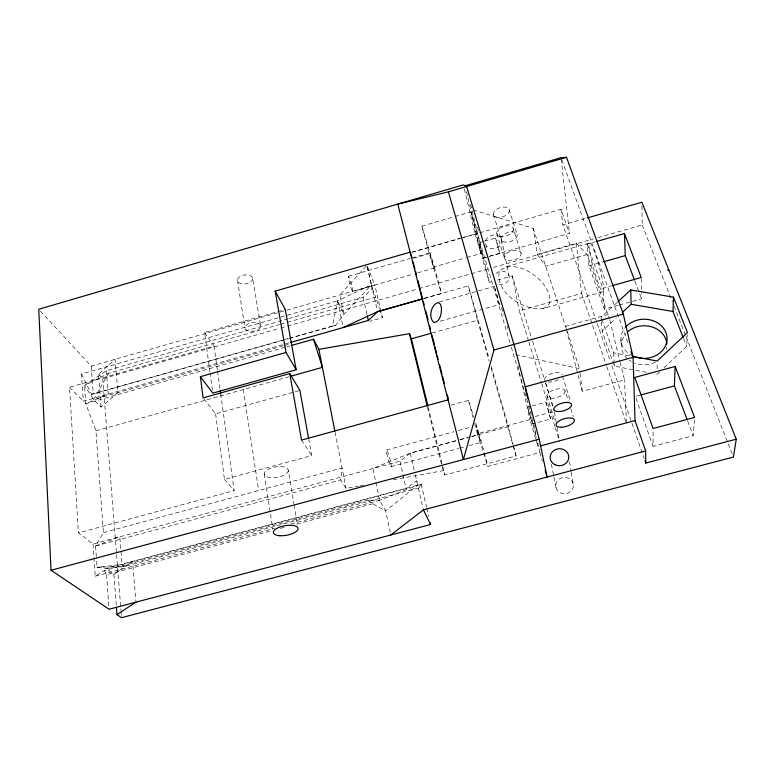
<?xml version="1.0" encoding="UTF-8"?>
<svg xmlns="http://www.w3.org/2000/svg" width="775" height="775" viewBox="0 0 775 775"><rect width="100%" height="100%" fill="white"/><g stroke="black" fill="none" stroke-linecap="round" stroke-linejoin="round"><path stroke-width="0.58" stroke-dasharray="3.88 2.91" d="M694.41 419.711L693.179 435.695L653.044 446.332L653.083 429.689M657.142 368.793L657.2 362.138M417.754 272.79L434.029 268.131L429.767 252.863L411.176 258.211M664.049 367.776L686.66 346.435L687.309 334.887M429.767 252.863L434.029 268.131M359.028 486.022L346.008 488.395L340.719 479.89L342.046 467.955L335.081 432.276M531.185 406.177L527.765 407.108L529.703 414.945L532.473 423.915L535.883 422.985M289.385 338.239L332.446 326.033L337.619 300.816L371.467 284.832L366.895 265.215M532.473 423.915L527.765 407.108M532.318 405.868L545.968 402.157L550.676 418.994L537.027 422.685M116.25 605.12L113.877 574.285L106.02 568.453L124.543 566.477L419.934 487.582L421.213 484.201L106.02 568.453L97.03 567.232L96.381 557.797M550.676 418.994L545.968 402.157M96.303 556.624L95.567 546.017L103.404 532.599L95.935 430.842L85.744 403.678L84.504 385.63L106.34 370.692L287.573 318.932M289.337 338.491L335.74 325.335L343.916 314.311L371.467 284.832L377.59 311.676M366.1 266.096L339.818 295.004L343.916 314.311L337.619 300.816L81.501 374.005L83.361 401.169L289.869 342.657M288.736 318.593L363.088 297.358L372.252 288.484L367.147 266.464M659.699 371.884L657.084 374.344L654.72 373.889M646.418 372.3L614.41 366.168L602.146 331.08L616.212 318.089M616.774 302.802L601.09 317.246L601.352 320.705M101.041 407.108L98.512 374.16L115.097 359.406L117.955 392.615L101.041 407.108L93.639 399.503L84.504 385.63L108.665 373.259L279.378 324.599M217.349 369.966L214.026 346.086L69.527 387.238L78.401 532.754L93.01 544.011L399.987 461.193L410.285 453.172L458.626 440.035M95.567 546.017L119.805 536.794L122.053 564.558L124.543 566.477L97.03 567.232L122.053 564.558L406.11 488.647L416.679 480.781L419.934 487.582M113.877 574.285L132.496 561.381L135.906 600.945M93.01 544.011L95.238 576.232L104.325 570.603L368.115 500.137L379.624 500.35L417.696 485.169L385.659 510.841L390.794 535.002M542.771 308.615L546.859 306.658L549.407 303.442C554.251 282.982 515.23 255.275 499.274 271.502C495.235 292.843 523.551 310.92 542.771 308.615L603.086 291.72M455.826 440.859L410.285 453.172L372.911 468.468L379.624 500.35L385.659 510.841L372.639 503.798L368.115 500.137M424.09 298.423L441.517 293.473L429.243 253.735L421.862 226.135L453.869 216.845M455.012 216.516L471.006 211.866L510.948 345.979M411.787 252.272L462.442 237.673M463.595 237.344L475.104 234.021L464.225 188.393M412.222 252.233L459.885 238.477M461.048 238.148L478.485 233.12M479.647 232.781L561.023 209.308L569.46 233.382L482.215 258.346L489.335 282.371L492.784 281.393M348.44 276.258L410.014 258.54M413.414 258.288L429.243 253.735M484.443 241.141L495.613 238.041L499.807 253.357L483.213 258.094L478.921 242.73L483.338 241.461M596.779 322.303L562.882 224.924L586.113 218.259M209.899 371.748L204.6 332.582L285.268 309.477M421.862 226.135L434.368 266.794L465.756 257.804M466.918 257.474L480.868 253.473L471.006 211.866M40.387 311.037L91.247 366.139L374.8 284.987L382.424 317.702L369.607 321.334M352.664 291.419A7.895 0.727 74 0 0 350.222 280.347A7.895 0.727 74 0 0 348.75 279.746A7.895 0.727 74 0 0 352.664 291.419L413.104 274.118M280.54 324.27L286.353 322.613M287.515 322.284L375.768 297.125L379.469 308.557M473.389 209.986L533.171 228.344L537.308 254.336L576.368 243.205L587.092 254.529L609.557 319.097M98.512 374.16L102.736 378.704L279.455 328.358M280.618 328.028L286.43 326.372M287.593 326.043L417.793 288.949M418.955 288.62L470.115 274.04M471.278 273.711L488.715 268.741M493.365 267.414L593.34 238.932M597.99 237.605L642.175 225.021L641.923 205.85M506.424 266.668L589.446 243.03M618.314 305.272L604.374 309.157L589.019 265.873L587.101 244.173L595.026 241.926M424.148 298.462L468.381 285.917L489.199 359.183M81.501 374.005L91.547 394.349L288.222 338.568M91.547 394.349L288.174 338.82M587.092 254.529L545.707 266.271L537.308 254.336M497.376 280.095L512.304 275.861L532.251 340.157M283.388 345.757L93.639 399.503L108.665 373.259L106.34 370.692L108.238 394.146L85.744 403.678L285.617 347.123M284.561 345.418L289.22 344.1M439.202 302.008L494.343 286.392L494.76 287.38M286.779 346.793L290.257 345.805M589.019 265.873L602.611 262.028M440.142 321.17L499.4 304.488L496.387 292.708M432.285 332.95L477.536 320.249L468.381 285.917M528.56 340.923L519.289 310.853L581.55 293.405L576.368 243.205M604.374 309.157L602.892 288.281L611.02 286.004M95.935 430.842L288.688 376.815M203.844 398.815L215.605 413.898L299.906 390.406M619.477 304.953L641.545 298.811L641.477 294.083M608.404 314.418L565.556 326.323L582.257 391.346L624.495 379.866L620.184 362.342M451.186 405.093L468.439 400.365L473.893 417.405M215.605 413.898L224.469 479.386L311.686 455.564L308.896 440.161M386.541 450.004L453.966 431.714M458.616 430.454L470.241 427.296M103.404 532.599L342.046 467.955L346.008 488.395M220.681 393.855L234.166 490.594L78.43 532.938M535.651 438.592L529.558 418.045L534.062 416.824M535.186 416.524L554.328 411.341L556.14 421.794M474.6 423.402L477.371 433.767L531.485 419.13M459.778 439.725L470.134 436.926M471.287 436.616L479.338 434.436L487.911 466.366L539.855 452.484L537.86 443.193M460.495 439.59L467.499 437.701M472.178 436.432L508.371 426.637L513.108 444.685M639.937 395.192L635.345 396.432L653.044 446.332M95.829 545.92L340.719 479.89M391.181 466.647L458.635 448.454M459.808 448.134L464.457 446.884M469.108 445.625L480.742 442.486L476.053 425.727L480.742 442.486M442.186 467.17L444.86 475.027L516.063 455.962L513.399 445.819M95.238 576.232L274.728 528.337M291.042 523.987L379.624 500.35M104.325 570.603L106.543 574.759L272.267 530.565M280.434 528.385L285.103 527.136M296.777 524.026L372.639 503.798M332.446 326.033L335.74 325.335M360.21 485.809L363.766 485.16M393.351 479.754L443.048 470.687M601.875 319.474L613.597 352.848L630.414 355.996M515.607 354.718L579.545 368.648L579.971 372.233M499.807 253.357L495.496 237.964M69.527 387.238L83.361 401.169M478.921 242.73L483.213 258.094M224.469 479.386L234.166 490.594M204.6 332.582L214.026 346.086M301.533 440.084L311.686 455.564M499.4 304.488L494.343 286.392M372.252 288.484L375.768 297.125M367.321 266.397L374.8 284.987M642.175 225.021L672.293 301.62M674.066 306.125L685.584 335.41M686.03 336.534L733.431 457.056M683.579 338.539L686.66 346.435M634.87 281.093L641.545 298.811M687.628 420.98L693.179 435.695M561.856 159.95L628.583 344.827M587.101 244.173L602.892 288.281M597.176 323.446L610.235 360.956M611.814 365.5L631.586 422.278M631.974 423.412L644.209 458.538M581.55 293.405L606.389 365.364M606.786 366.507L626.5 423.615L624.495 379.866M533.171 228.344L579.545 368.648M477.371 433.767L487.911 466.366M379.837 309.7L382.424 317.702M509.262 209.986A8.234 4.786 -18.7 0 1 498.18 217.475A8.234 4.786 -18.7 0 1 496.649 209.279A8.234 4.786 -18.7 0 1 509.262 209.986L517.177 234.699A8.351 4.689 -18.4 0 1 505.881 242.129A8.351 4.689 -18.4 0 1 504.418 234.079A8.351 4.689 -18.4 0 1 517.177 234.699M562.447 376.098L570.487 401.198M513.341 228.809A8.603 4.873 -18.4 0 1 501.735 236.511A8.603 4.873 -18.4 0 1 500.175 228.15A8.603 4.873 -18.4 0 1 513.341 228.809L521.11 253.163A8.719 4.776 -18.1 0 1 509.291 260.797A8.719 4.776 -18.1 0 1 507.799 252.602A8.719 4.776 -18.1 0 1 521.11 253.163M565.082 390.842A9.397 4.137 -16.6 0 1 552.478 398.263A9.397 4.137 -16.6 0 1 550.628 391.346A9.397 4.137 -16.6 0 1 565.082 390.842L568.298 400.917M570.797 408.745L573.297 416.582M475.705 423.082L479.338 434.436M493.472 214.559L501.154 239.301M545.774 383.141L553.214 407.117M532.599 341.3L545.067 381.484M545.426 382.637L553.97 410.188M496.843 233.566L504.37 257.939M547.063 396.18L555.016 421.929M528.908 342.085L541.386 382.569M541.735 383.722L554.919 426.512M555.278 427.674L559.55 441.547M495.206 288.736L495.758 290.548M477.41 226.93L478.446 230.388M501.551 307.636L503.624 314.553M507.073 326.081L507.761 328.387M470.58 204.271L489.335 282.371M511.287 347.142L530.914 413.036M475.104 234.021L480.868 253.473M535.99 439.735L538.015 446.584L536.503 439.551M539.855 452.484L542.5 461.435M491.185 366.168L508.371 426.637M477.536 320.249L489.141 361.131M491.108 368.067L512.779 444.395M513.108 445.557L516.063 455.962M434.368 266.794L441.517 293.473M468.439 400.365L473.06 417.647M609.838 320.259L619.893 361.169M428.129 406.923L444.86 475.027M427.548 407.456L441.905 466.007M466.463 191.638L482.215 258.346M421.213 484.201L426.55 507.179M426.822 508.332L428.691 516.373M410.285 453.113L414.286 470.425M415.313 474.862L423.131 508.7M486.448 247.583L485.663 244.115A8.293 6.781 -14.1 0 1 495.235 235.009A8.293 6.781 -14.1 0 1 500.253 245.375A8.293 6.781 -14.1 0 1 486.438 245.723M363.088 297.358L367.021 314.679M399.987 461.193L406.11 488.647M518 365.432L529.558 418.045M533.626 423.46L536.62 437.391M530.458 411.428L531.718 417.289M531.97 418.461L536.252 438.379M337.619 300.816L343.238 327.534M501.59 239.543L508.981 275.658M512.304 275.861L519.289 310.853M551.403 464.283L553.718 476.024M553.951 477.197L556.033 487.756M557.138 427.606L559.153 439.231M288.281 470.377A12.158 5.27 -9.7 0 1 270.485 477.623A12.158 5.27 -9.7 0 1 270.039 468.458A12.158 5.27 -9.7 0 1 288.281 470.377L293.861 503.643M294.064 504.825L297.455 525.024M252.718 278.457A7.692 4.466 -8.5 0 1 241.597 283.766A7.692 4.466 -8.5 0 1 240.957 276.036A7.692 4.466 -8.5 0 1 252.718 278.457L260.613 325.936A7.895 4.301 -8.8 0 1 249.162 331.206A7.895 4.301 -8.8 0 1 248.591 323.766A7.895 4.301 -8.8 0 1 260.613 325.936M569.557 461.726L571.117 471.413M571.272 472.372L573.355 485.373A8.825 8.138 -2.2 0 1 560.238 492.677A8.825 8.138 -2.2 0 1 560.015 478.582A8.825 8.138 -2.2 0 1 573.355 485.373M237.47 280.434L244.977 328.058M264.265 474.029L272.8 528.928M243.331 389.525L258.666 490.536M217.523 371.167L220.013 389.079M210.064 372.94L212.476 390.736M580.117 373.434L582.257 391.346M561.023 209.308L562.882 224.924M561.168 158.885L569.46 233.382M102.736 378.704L120.977 610.438M121.074 611.649L121.365 615.273M601.439 321.858L602.146 331.08M91.247 366.139L93.291 394.097M106.543 574.759L109.072 609.237M613.597 352.848L614.207 362.836M614.275 363.95L614.41 366.168M620.93 339.673L621.25 346.057M641.254 278.719L641.458 292.902M666.791 347.171A22.843 19.472 -1.4 0 1 666.403 349.205M655.311 362.138A22.843 19.472 -1.4 0 1 634.405 362.971M631.286 361.479A22.843 19.472 -1.4 0 1 629.358 360.249M627.624 358.873A22.843 19.472 -1.4 0 1 625.793 333.705M633.136 356.238A23.076 19.617 -1.7 0 1 624.824 328.067M495.971 273.449A7.876 6.578 -13.4 0 1 505.998 272.141A7.876 6.578 -13.4 0 1 508.439 280.24A7.876 6.578 -13.4 0 1 499.255 284.357M558.281 379.643A9.019 4.078 -16.8 0 1 547.751 381.852M544.709 379.711A9.019 4.078 -16.8 0 1 552.72 373.259A9.019 4.078 -16.8 0 1 562.078 374.955M591.974 262.773L590.618 256.835A25.304 3.052 74.6 0 1 591.044 244.193A25.304 3.052 74.6 0 1 600.741 272.18L602.127 278.322A25.304 3.052 74.6 0 1 601.574 290.441A25.304 3.052 74.6 0 1 591.974 262.773M386.764 453.133A8.661 0.872 74.9 0 0 390.939 466.608A8.661 0.872 74.9 0 0 388.876 455.264A8.661 0.872 74.9 0 0 386.764 453.133"/><path stroke-width="1.16" d="M683.133 337.416L672.981 311.492L673.456 297.145L630.724 289.966L617.646 301.998M687.202 419.847L674.395 385.882L675.151 366.449L634.812 377.435L653.092 428.498L694.584 417.434L675.151 366.449M587.276 217.92L641.874 202.256L736.25 439.183L733.431 457.056L121.549 617.685L116.977 614.614L116.424 607.493M448.405 191.851L493.966 349.971L463.402 459.556L397.778 204.106L448.405 191.851L566.506 157.315L623.303 314.069L633.088 357.304L635.016 420.583L645.643 450.953L645.788 463.072L736.25 439.183M290.528 342.502L368.328 320.453L377.59 311.676L422.985 298.792L377.609 311.608L343.238 327.534M622.364 312.403L631.15 304.284L630.724 289.966M390.794 535.002L423.402 509.873L645.643 450.953M116.977 614.614L136.003 602.146M286.004 352.48L200.357 376.669L212.796 393.109L296.157 369.723L286.004 352.48L275.154 291.129L410.12 252.166L411.922 257.542M596.159 241.597L624.466 233.546L641.235 277.537L612.182 285.675M291.419 345.476L313.507 339.227L318.893 349.341L334.848 431.094M603.744 261.708L625.27 255.624L624.466 233.546M318.893 349.341L409.462 333.686L411.399 338.82L431.123 333.279M308.683 438.979L299.906 390.406L289.743 373.569L203.108 397.866L200.357 376.669M667.595 270.136L668.786 269.807M291.012 376.166L322.419 367.369L313.507 339.227M493.966 349.971L623.303 314.069M448.066 399.871L301.533 440.084L289.743 373.569M641.09 394.882L674.395 385.882M51.014 570.255L539.177 439.212L513.961 344.42L466.647 186.513L463.392 184.886L38.75 309.254L51.014 570.255L109.072 609.237L430.6 524.51L430.212 522.922M540.359 445.954L635.016 420.583M566.506 157.315L561.032 157.683L465.077 185.787L466.647 186.513M631.15 304.284L672.981 311.492M632.739 356.432L657.219 361.024L687.444 332.582L673.456 297.145M275.154 291.129L285.268 309.477L296.157 369.723M423.402 509.873L430.6 524.51M625.27 255.624L634.454 279.988M631.044 351.627L633.088 357.304L525.179 386.822L527.697 398.544M644.994 460.805L645.788 463.072M545.154 470.377L547.15 477.09L539.177 439.212M413.172 262.076L414.954 269.022M415.555 271.327L416.446 274.796M417.928 280.579L420.312 289.831M420.903 292.136L422.685 299.082M423.286 301.388L424.177 304.856M425.659 310.639L428.042 319.891M429.524 325.674L430.416 329.142M431.907 334.916L434.281 344.158M434.872 346.473L436.654 353.41M437.255 355.715L438.146 359.183M439.628 364.957L442.012 374.209M442.603 376.514L444.385 383.451M447.359 395.008L448.25 398.476M411.399 338.82L427.839 405.742M409.462 333.686L427.257 406.284M367.282 315.842L368.328 320.453M220.187 390.271L220.681 393.855M625.522 327.224A23.076 19.617 -1.7 0 1 655.127 321.567A23.076 19.617 -1.7 0 1 665.541 345.66A23.076 19.617 -1.7 0 1 638.823 357.992M637.651 357.75A23.076 19.617 -1.7 0 1 633.136 356.238M627.304 332.146A22.843 19.472 -1.4 0 1 651.852 326.895A22.843 19.472 -1.4 0 1 666.887 344.1M441.498 308.218C441.547 313.4 440.248 321.548 434.155 322.584C427.955 318.089 430.958 304.449 438.243 302.502L440.442 304.226L441.498 308.218M561.507 427.238A9.542 3.982 -16.4 0 0 574.362 419.943A9.542 3.982 -16.4 0 0 559.744 420.573A9.542 3.982 -16.4 0 0 561.507 427.238M554.919 464.709A9.329 8.496 -4.5 0 0 568.802 456.998A9.329 8.496 -4.5 0 0 554.706 449.984A9.329 8.496 -4.5 0 0 554.919 464.709M558.814 411.564A9.155 3.923 -16.6 0 0 571.582 404.618A9.155 3.923 -16.6 0 0 557.855 404.773A9.155 3.923 -16.6 0 0 558.814 411.564M279.678 535.699A12.516 4.853 -10 0 0 298.046 528.589A12.516 4.853 -10 0 0 279.378 527.223A12.516 4.853 -10 0 0 279.678 535.699"/></g></svg>
